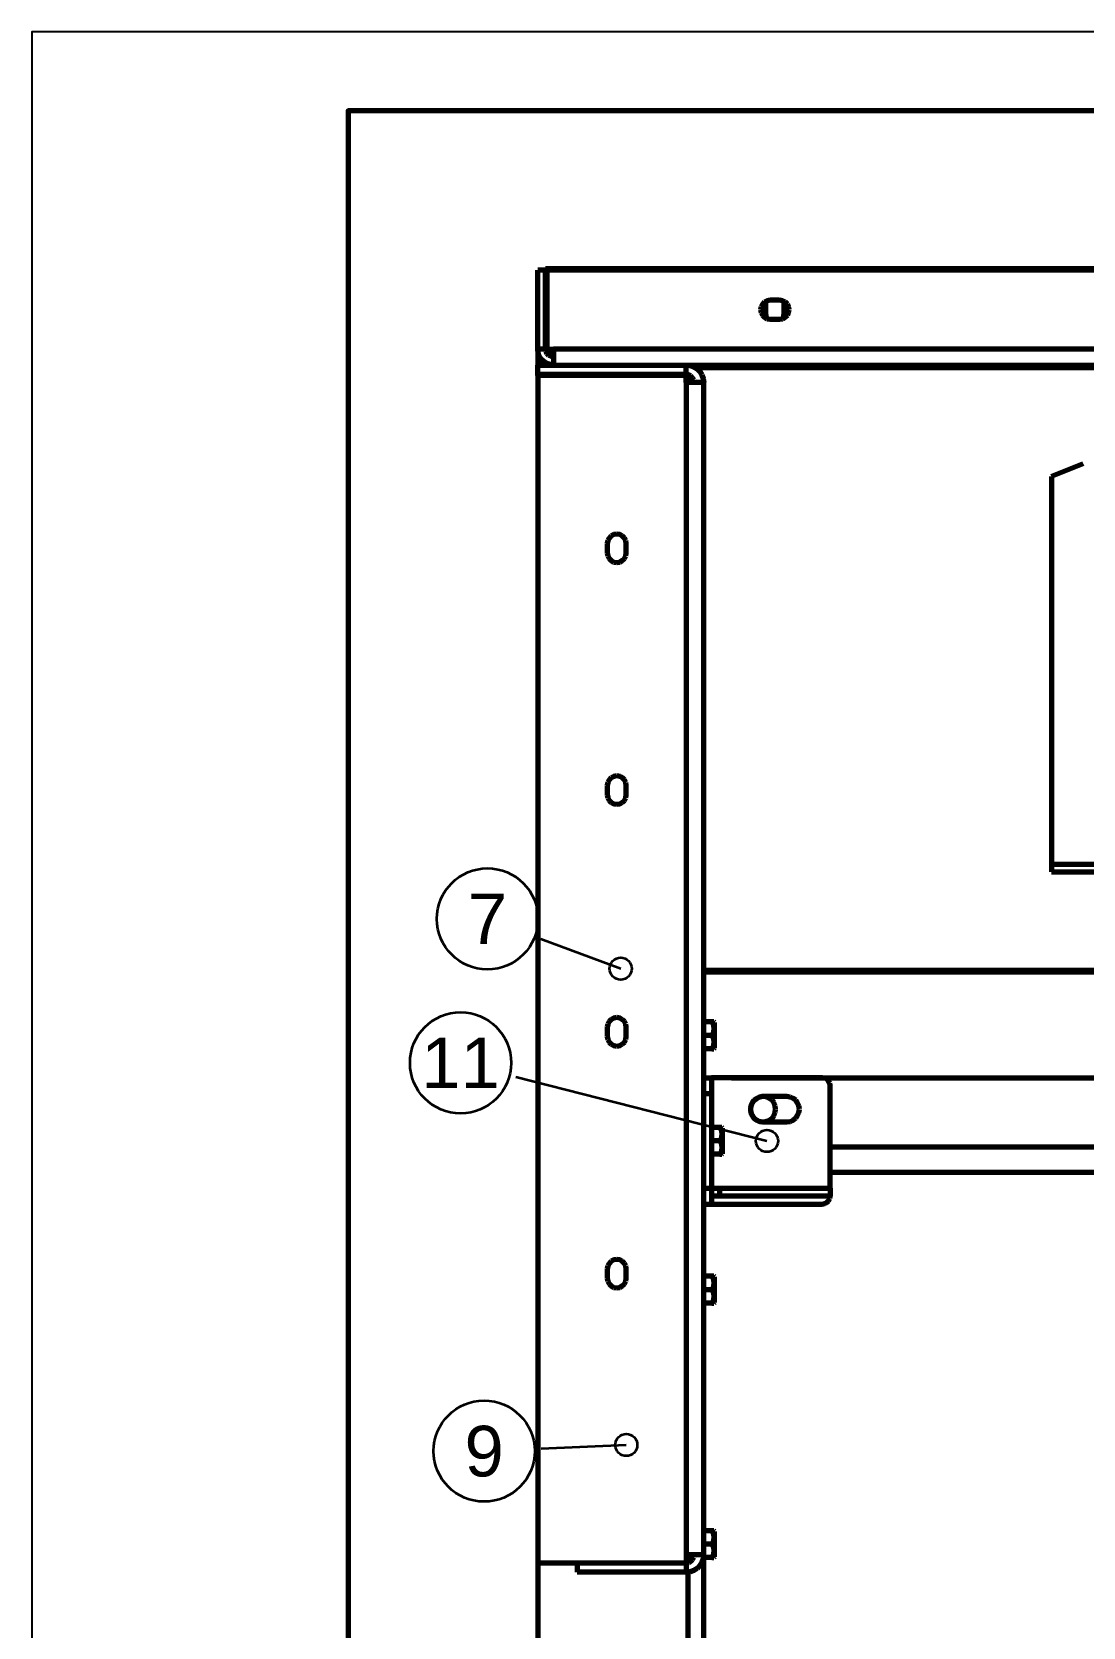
# Model space of a CAD drawing. Header units: millimetres. Extents: x 0 to 594, y 0 to 420.
# Drawn here: x 0 to 66.5, y 319.1 to 420 of the extents above; entities that cross this region are included whole.
import ezdxf
from ezdxf.enums import TextEntityAlignment as Align

# ---------------------------------------------------------------- set-up
doc = ezdxf.new("R2010")
doc.units = ezdxf.units.MM
doc.styles.add('GOST', font='Arial')

msp = doc.modelspace()

# ---------------------------------------------------------------- linework, layer by layer
at = {"color": 1, "lineweight": 70}
for p, q in [((32, 399.92), (32, 404.92)), ((32.5, 404.92), (32, 404.92)), ((186.5, 405), (32.5, 405)), ((32.5, 405), (32.5, 404.92)), ((32.5, 399.92), (32.5, 404.92)), ((32.57, 404.92), (32.57, 399.92)), ((186.43, 404.92), (32.57, 404.92)), ((46.35, 402.91), (46.21, 402.77)), ((46.35, 402.91), (46.21, 402.77)), ((46.51, 402.99), (46.35, 402.91)), ((46.51, 402.99), (46.35, 402.91)), ((46.4, 402.8), (46.42, 402.95)), ((46.42, 402.95), (46.4, 402.8)), ((46.4, 402.8), (46.4, 402.2)), ((46.7, 403.02), (46.51, 402.99)), ((46.7, 403.02), (46.51, 402.99)), ((47.3, 403.02), (46.7, 403.02)), ((47.49, 402.99), (47.3, 403.02)), ((47.49, 402.99), (47.3, 403.02)), ((47.65, 402.91), (47.49, 402.99)), ((47.65, 402.91), (47.49, 402.99)), ((47.58, 402.95), (47.6, 402.8)), ((47.6, 402.8), (47.58, 402.95)), ((47.6, 402.2), (47.6, 402.8)), ((47.79, 402.77), (47.65, 402.91)), ((47.79, 402.77), (47.65, 402.91)), ((46.13, 402.61), (46.1, 402.42)), ((46.13, 402.61), (46.1, 402.42)), ((46.1, 402.42), (46.13, 402.24)), ((46.1, 402.42), (46.13, 402.24)), ((46.21, 402.77), (46.13, 402.61)), ((46.21, 402.77), (46.13, 402.61)), ((46.13, 402.24), (46.21, 402.07)), ((46.13, 402.24), (46.21, 402.07)), ((46.21, 402.07), (46.35, 401.94)), ((46.21, 402.07), (46.35, 401.94)), ((46.35, 401.94), (46.51, 401.85)), ((46.35, 401.94), (46.51, 401.85)), ((46.4, 402.2), (46.43, 402.02)), ((46.43, 402.02), (46.51, 401.85)), ((46.51, 401.85), (46.7, 401.82)), ((46.51, 401.85), (46.7, 401.82)), ((46.7, 401.82), (47.3, 401.82)), ((47.3, 401.82), (47.49, 401.85)), ((47.3, 401.82), (47.49, 401.85)), ((47.49, 401.85), (47.57, 402.02)), ((47.49, 401.85), (47.65, 401.94)), ((47.49, 401.85), (47.65, 401.94)), ((47.57, 402.02), (47.6, 402.2)), ((47.65, 401.94), (47.79, 402.07)), ((47.65, 401.94), (47.79, 402.07)), ((47.87, 402.61), (47.79, 402.77)), ((47.87, 402.61), (47.79, 402.77)), ((47.79, 402.07), (47.87, 402.24)), ((47.79, 402.07), (47.87, 402.24)), ((47.9, 402.42), (47.87, 402.61)), ((47.9, 402.42), (47.87, 402.61)), ((47.87, 402.24), (47.9, 402.42)), ((47.87, 402.24), (47.9, 402.42)), ((32, 399.92), (32, 399.81)), ((32.03, 399.7), (32, 399.92)), ((32.5, 399.92), (32, 399.92)), ((32.01, 399.81), (32, 399.81)), ((32, 399.81), (32, 399.68)), ((32.52, 399.77), (32.5, 399.92)), ((32.6, 399.63), (32.52, 399.77)), ((32.57, 399.92), (33, 399.92)), ((33, 399.92), (33, 399.81)), ((186, 399.92), (33, 399.92)), ((33, 399.81), (33, 399.7)), ((32, 399.68), (32.03, 399.68)), ((32, 399.68), (32.03, 399.46)), ((32, 399.68), (32, 398.92)), ((32, 398.92), (41.4, 398.92)), ((32, 398.32), (32, 398.92)), ((32.1, 399.49), (32.03, 399.7)), ((32.03, 399.46), (32.11, 399.25)), ((32.22, 399.3), (32.1, 399.49)), ((32.11, 399.25), (32.25, 399.07)), ((32.38, 399.14), (32.22, 399.3)), ((32.25, 399.07), (32.43, 398.92)), ((32.57, 399.02), (32.38, 399.14)), ((32.56, 399.68), (33, 399.68)), ((33, 399.68), (32.56, 399.68)), ((32.78, 398.95), (32.57, 399.02)), ((32.71, 399.52), (32.6, 399.63)), ((32.85, 399.45), (32.71, 399.52)), ((33, 398.92), (32.78, 398.95)), ((33, 399.42), (32.85, 399.45)), ((33, 399.7), (33, 399.59)), ((33, 399.59), (33, 399.49)), ((33, 399.49), (33, 399.39)), ((33, 399.39), (33, 399.3)), ((33, 399.3), (33, 399.21)), ((33, 399.21), (33, 399.14)), ((33, 399.14), (33, 399.07)), ((33, 399.07), (33, 399.02)), ((33, 399.02), (33, 398.98)), ((33, 398.98), (33, 398.95)), ((33, 398.95), (33, 398.93)), ((33, 398.93), (33, 398.92)), ((41.4, 398.92), (41.64, 398.89)), ((41.4, 398.32), (41.4, 398.92)), ((41.4, 398.92), (177.6, 398.92)), ((41.64, 398.89), (41.88, 398.81)), ((41.88, 398.81), (42.09, 398.68)), ((41.98, 398.76), (177.02, 398.76)), ((41.4, 398.32), (32, 398.32)), ((32, 398.25), (32, 398.32)), ((41.4, 398.25), (32, 398.25)), ((32, 398.25), (32, 323.12)), ((41.55, 398.3), (41.4, 398.32)), ((41.4, 397.82), (41.4, 398.25)), ((41.5, 398.21), (41.4, 398.21)), ((41.5, 398.15), (41.4, 398.15)), ((41.52, 397.82), (41.4, 397.82)), ((41.4, 397.82), (41.4, 323.62)), ((41.5, 398.21), (41.5, 398.31)), ((41.5, 398.15), (41.5, 398.21)), ((41.5, 397.82), (41.5, 398.15)), ((41.68, 397.91), (41.5, 397.94)), ((41.64, 397.82), (41.52, 397.82)), ((41.69, 398.23), (41.55, 398.3)), ((41.76, 397.82), (41.64, 397.82)), ((41.83, 397.82), (41.68, 397.91)), ((41.8, 398.11), (41.69, 398.23)), ((41.88, 397.82), (41.76, 397.82)), ((41.88, 397.98), (41.8, 398.11)), ((41.9, 397.82), (41.88, 397.98)), ((41.99, 397.82), (41.88, 397.82)), ((42.09, 397.82), (41.99, 397.82)), ((42.09, 398.68), (42.26, 398.51)), ((42.18, 397.82), (42.09, 397.82)), ((42.26, 397.82), (42.18, 397.82)), ((42.26, 398.51), (42.39, 398.3)), ((42.33, 397.82), (42.26, 397.82)), ((42.39, 397.82), (42.33, 397.82)), ((42.39, 398.3), (42.47, 398.07)), ((42.44, 397.82), (42.39, 397.82)), ((42.47, 397.82), (42.44, 397.82)), ((42.47, 398.07), (42.5, 397.82)), ((42.49, 397.82), (42.47, 397.82)), ((42.5, 397.82), (42.49, 397.82)), ((42.5, 323.62), (42.5, 397.82)), ((42.5, 397.48), (42.5, 397.48)), ((66.5, 392.66), (64.5, 391.86)), ((64.5, 391.86), (64.5, 366.85)), ((36.43, 387.81), (36.4, 387.62)), ((36.51, 387.97), (36.43, 387.81)), ((36.65, 388.11), (36.51, 387.97)), ((36.81, 388.19), (36.65, 388.11)), ((37, 388.22), (36.81, 388.19)), ((37.19, 388.19), (37, 388.22)), ((37.35, 388.11), (37.19, 388.19)), ((37.49, 387.97), (37.35, 388.11)), ((37.57, 387.81), (37.49, 387.97)), ((37.6, 387.62), (37.57, 387.81)), ((36.4, 387.62), (36.4, 387.02)), ((36.4, 387.02), (36.43, 386.84)), ((36.43, 386.84), (36.51, 386.67)), ((36.51, 386.67), (36.65, 386.54)), ((37.35, 386.54), (37.49, 386.67)), ((37.49, 386.67), (37.57, 386.84)), ((37.57, 386.84), (37.6, 387.02)), ((37.6, 387.02), (37.6, 387.62)), ((36.65, 386.54), (36.81, 386.45)), ((36.81, 386.45), (37, 386.42)), ((37, 386.42), (37.19, 386.45)), ((37.19, 386.45), (37.35, 386.54)), ((36.43, 372.51), (36.4, 372.32)), ((36.51, 372.67), (36.43, 372.51)), ((36.65, 372.81), (36.51, 372.67)), ((36.81, 372.89), (36.65, 372.81)), ((37, 372.92), (36.81, 372.89)), ((37.19, 372.89), (37, 372.92)), ((37.35, 372.81), (37.19, 372.89)), ((37.49, 372.67), (37.35, 372.81)), ((37.57, 372.51), (37.49, 372.67)), ((37.6, 372.32), (37.57, 372.51)), ((36.4, 372.32), (36.4, 371.72)), ((36.4, 371.72), (36.43, 371.54)), ((36.43, 371.54), (36.51, 371.37)), ((37.49, 371.37), (37.57, 371.54)), ((37.57, 371.54), (37.6, 371.72)), ((37.6, 371.72), (37.6, 372.32)), ((36.51, 371.37), (36.65, 371.24)), ((36.65, 371.24), (36.81, 371.15)), ((36.81, 371.15), (37, 371.12)), ((37, 371.12), (37.19, 371.15)), ((37.19, 371.15), (37.35, 371.24)), ((37.35, 371.24), (37.49, 371.37)), ((154.5, 367.31), (64.5, 367.31)), ((64.5, 366.85), (154.5, 366.85)), ((42.5, 360.62), (176.5, 360.62)), ((176.5, 360.5), (42.5, 360.5)), ((42.5, 359.85), (42.5, 359.85)), ((36.51, 357.37), (36.43, 357.21)), ((36.65, 357.51), (36.51, 357.37)), ((36.81, 357.59), (36.65, 357.51)), ((37, 357.62), (36.81, 357.59)), ((37.19, 357.59), (37, 357.62)), ((37.35, 357.51), (37.19, 357.59)), ((37.49, 357.37), (37.35, 357.51)), ((37.57, 357.21), (37.49, 357.37)), ((36.43, 357.21), (36.4, 357.02)), ((36.4, 357.02), (36.4, 356.42)), ((36.4, 356.42), (36.43, 356.24)), ((37.6, 357.02), (37.57, 357.21)), ((37.57, 356.24), (37.6, 356.42)), ((37.6, 356.42), (37.6, 357.02)), ((43.02, 357.35), (42.5, 357.35)), ((43.02, 356.5), (42.5, 356.5)), ((43.02, 357.35), (43.12, 357.13)), ((43.02, 357.35), (43.07, 357.35)), ((43.07, 357.35), (43.02, 357.35)), ((43.02, 357.35), (43.07, 357.35)), ((43.07, 357.35), (43.02, 357.35)), ((43.02, 357.35), (43.07, 357.35)), ((43.07, 357.35), (43.02, 357.35)), ((43.02, 357.35), (43.07, 357.35)), ((43.07, 357.35), (43.02, 357.35)), ((43.02, 357.35), (43.07, 357.35)), ((43.07, 357.35), (43.02, 357.35)), ((43.02, 357.35), (43.07, 357.35)), ((43.07, 357.35), (43.02, 357.35)), ((43.12, 356.73), (43.02, 356.5)), ((43.02, 356.5), (43.12, 356.28)), ((43.07, 357.35), (43.12, 357.35)), ((43.12, 357.35), (43.07, 357.35)), ((43.07, 357.35), (43.12, 357.35)), ((43.12, 357.35), (43.07, 357.35)), ((43.07, 357.35), (43.12, 357.35)), ((43.12, 357.35), (43.07, 357.35)), ((43.07, 357.35), (43.12, 357.35)), ((43.12, 357.35), (43.07, 357.35)), ((43.07, 357.35), (43.12, 357.35)), ((43.12, 357.35), (43.07, 357.35)), ((43.07, 357.35), (43.12, 357.35)), ((43.12, 357.35), (43.07, 357.35)), ((43.12, 357.35), (43.15, 357.35)), ((43.15, 357.35), (43.12, 357.35)), ((43.12, 357.35), (43.15, 357.35)), ((43.15, 357.35), (43.12, 357.35)), ((43.12, 357.35), (43.15, 357.35)), ((43.15, 357.35), (43.12, 357.35)), ((43.12, 357.35), (43.15, 357.35)), ((43.15, 357.35), (43.12, 357.35)), ((43.12, 357.35), (43.15, 357.35)), ((43.15, 357.35), (43.12, 357.35)), ((43.12, 357.35), (43.15, 357.35)), ((43.15, 357.35), (43.12, 357.35)), ((43.12, 357.13), (43.15, 356.93)), ((43.15, 356.93), (43.12, 356.73)), ((43.19, 357.31), (43.15, 357.35)), ((43.19, 357.29), (43.19, 357.31)), ((43.19, 357.31), (43.19, 357.31)), ((43.19, 357.27), (43.19, 357.29)), ((43.19, 357.23), (43.19, 357.27)), ((43.19, 357.19), (43.19, 357.23)), ((43.19, 357.14), (43.19, 357.19)), ((43.19, 357.08), (43.19, 357.14)), ((43.19, 357.01), (43.19, 357.08)), ((43.19, 356.93), (43.19, 357.01)), ((43.19, 356.85), (43.19, 356.93)), ((43.19, 356.77), (43.19, 356.85)), ((43.19, 356.68), (43.19, 356.77)), ((43.19, 356.59), (43.19, 356.68)), ((43.19, 356.5), (43.19, 356.59)), ((43.19, 356.41), (43.19, 356.5)), ((43.19, 356.32), (43.19, 356.41)), ((36.43, 356.24), (36.51, 356.07)), ((36.51, 356.07), (36.65, 355.94)), ((36.65, 355.94), (36.81, 355.85)), ((36.81, 355.85), (37, 355.82)), ((37, 355.82), (37.19, 355.85)), ((37.19, 355.85), (37.35, 355.94)), ((37.35, 355.94), (37.49, 356.07)), ((37.49, 356.07), (37.57, 356.24)), ((43.02, 355.65), (42.5, 355.65)), ((43.12, 355.88), (43.02, 355.65)), ((43.02, 355.65), (43.07, 355.65)), ((43.07, 355.65), (43.02, 355.65)), ((43.02, 355.65), (43.07, 355.65)), ((43.07, 355.65), (43.02, 355.65)), ((43.02, 355.65), (43.07, 355.65)), ((43.07, 355.65), (43.02, 355.65)), ((43.02, 355.65), (43.07, 355.65)), ((43.07, 355.65), (43.02, 355.65)), ((43.02, 355.65), (43.07, 355.65)), ((43.07, 355.65), (43.02, 355.65)), ((43.02, 355.65), (43.07, 355.65)), ((43.07, 355.65), (43.02, 355.65)), ((43.07, 355.65), (43.12, 355.65)), ((43.12, 355.65), (43.07, 355.65)), ((43.07, 355.65), (43.12, 355.65)), ((43.12, 355.65), (43.07, 355.65)), ((43.07, 355.65), (43.12, 355.65)), ((43.12, 355.65), (43.07, 355.65)), ((43.07, 355.65), (43.12, 355.65)), ((43.12, 355.65), (43.07, 355.65)), ((43.07, 355.65), (43.12, 355.65)), ((43.12, 355.65), (43.07, 355.65)), ((43.07, 355.65), (43.12, 355.65)), ((43.12, 355.65), (43.07, 355.65)), ((43.12, 356.28), (43.15, 356.08)), ((43.15, 356.08), (43.12, 355.88)), ((43.12, 355.65), (43.15, 355.65)), ((43.15, 355.65), (43.12, 355.65)), ((43.12, 355.65), (43.15, 355.65)), ((43.15, 355.65), (43.12, 355.65)), ((43.12, 355.65), (43.15, 355.65)), ((43.15, 355.65), (43.12, 355.65)), ((43.12, 355.65), (43.15, 355.65)), ((43.15, 355.65), (43.12, 355.65)), ((43.12, 355.65), (43.15, 355.65)), ((43.15, 355.65), (43.12, 355.65)), ((43.12, 355.65), (43.15, 355.65)), ((43.15, 355.65), (43.12, 355.65)), ((43.19, 355.69), (43.15, 355.65)), ((43.19, 356.23), (43.19, 356.32)), ((43.19, 356.15), (43.19, 356.23)), ((43.19, 356.07), (43.19, 356.15)), ((43.19, 356), (43.19, 356.07)), ((43.19, 355.93), (43.19, 356)), ((43.19, 355.87), (43.19, 355.93)), ((43.19, 355.82), (43.19, 355.87)), ((43.19, 355.77), (43.19, 355.82)), ((43.19, 355.74), (43.19, 355.77)), ((43.19, 355.71), (43.19, 355.74)), ((43.19, 355.7), (43.19, 355.71)), ((43.19, 355.69), (43.19, 355.7)), ((42.5, 353.82), (43, 353.82)), ((43, 353.82), (43, 353.81)), ((50, 353.82), (43, 353.82)), ((43, 353.81), (43, 353.8)), ((43, 353.8), (43, 353.76)), ((43, 353.76), (43, 353.72)), ((43, 353.72), (43, 353.67)), ((43, 353.67), (43, 353.6)), ((43, 353.6), (43, 353.53)), ((43, 353.53), (43, 353.44)), ((43, 353.44), (43, 353.35)), ((43, 353.35), (43, 353.25)), ((44.25, 353.82), (174.25, 353.82)), ((50.15, 353.8), (50, 353.82)), ((50.29, 353.73), (50.15, 353.8)), ((50.4, 353.61), (50.29, 353.73)), ((50.48, 353.48), (50.4, 353.61)), ((50.5, 353.32), (50.48, 353.48)), ((50.5, 346.82), (50.5, 353.32)), ((42.5, 352.82), (43, 352.82)), ((43, 353.25), (43, 353.15)), ((43, 353.15), (43, 353.04)), ((43, 353.04), (43, 352.93)), ((43, 352.93), (43, 352.82)), ((43, 352.82), (43, 346.82)), ((45.63, 352.33), (45.52, 352.14)), ((45.68, 352.39), (45.56, 352.22)), ((45.79, 352.47), (45.63, 352.33)), ((45.85, 352.51), (45.68, 352.39)), ((45.98, 352.57), (45.79, 352.47)), ((46.04, 352.59), (45.85, 352.51)), ((46.2, 352.62), (45.98, 352.57)), ((46.25, 352.62), (46.04, 352.59)), ((46.41, 352.6), (46.2, 352.62)), ((47.75, 352.62), (46.25, 352.62)), ((46.62, 352.53), (46.41, 352.6)), ((46.8, 352.41), (46.62, 352.53)), ((46.93, 352.24), (46.8, 352.41)), ((47.96, 352.59), (47.75, 352.62)), ((48.15, 352.51), (47.96, 352.59)), ((48.32, 352.39), (48.15, 352.51)), ((48.44, 352.22), (48.32, 352.39)), ((45.48, 352.03), (45.45, 351.82)), ((45.45, 351.82), (45.48, 351.61)), ((45.52, 352.14), (45.46, 351.93)), ((45.46, 351.93), (45.46, 351.71)), ((45.46, 351.71), (45.52, 351.5)), ((45.56, 352.22), (45.48, 352.03)), ((45.48, 351.61), (45.56, 351.42)), ((45.52, 351.5), (45.63, 351.32)), ((45.56, 351.42), (45.68, 351.26)), ((45.63, 351.32), (45.79, 351.17)), ((46.8, 351.24), (46.93, 351.41)), ((47.02, 352.04), (46.93, 352.24)), ((46.93, 351.41), (47.02, 351.61)), ((47.05, 351.82), (47.02, 352.04)), ((47.02, 351.61), (47.05, 351.82)), ((48.32, 351.26), (48.44, 351.42)), ((48.52, 352.03), (48.44, 352.22)), ((48.44, 351.42), (48.52, 351.61)), ((48.55, 351.82), (48.52, 352.03)), ((48.52, 351.61), (48.55, 351.82)), ((43.52, 350.67), (43, 350.67)), ((43.52, 350.67), (43.62, 350.45)), ((43.52, 350.67), (43.57, 350.67)), ((43.57, 350.67), (43.52, 350.67)), ((43.57, 350.67), (43.62, 350.67)), ((43.62, 350.67), (43.57, 350.67)), ((43.62, 350.67), (43.65, 350.67)), ((43.65, 350.67), (43.62, 350.67)), ((43.62, 350.45), (43.65, 350.25)), ((43.69, 350.63), (43.65, 350.67)), ((43.69, 350.61), (43.69, 350.63)), ((43.69, 350.63), (43.69, 350.63)), ((43.69, 350.59), (43.69, 350.61)), ((43.69, 350.55), (43.69, 350.59)), ((43.69, 350.51), (43.69, 350.55)), ((43.69, 350.46), (43.69, 350.51)), ((43.69, 350.39), (43.69, 350.46)), ((43.69, 350.33), (43.69, 350.39)), ((43.69, 350.25), (43.69, 350.33)), ((45.68, 351.26), (45.85, 351.13)), ((45.79, 351.17), (45.98, 351.07)), ((45.85, 351.13), (46.04, 351.05)), ((45.98, 351.07), (46.2, 351.02)), ((46.04, 351.05), (46.25, 351.02)), ((46.2, 351.02), (46.41, 351.04)), ((46.25, 351.02), (47.75, 351.02)), ((46.41, 351.04), (46.62, 351.11)), ((46.62, 351.11), (46.8, 351.24)), ((47.75, 351.02), (47.96, 351.05)), ((47.96, 351.05), (48.15, 351.13)), ((48.15, 351.13), (48.32, 351.26)), ((43.52, 349.82), (43, 349.82)), ((43.62, 350.05), (43.52, 349.82)), ((43.52, 349.82), (43.62, 349.6)), ((43.65, 350.25), (43.62, 350.05)), ((43.62, 349.6), (43.65, 349.4)), ((43.65, 349.4), (43.62, 349.2)), ((43.69, 350.17), (43.69, 350.25)), ((43.69, 350.09), (43.69, 350.17)), ((43.69, 350), (43.69, 350.09)), ((43.69, 349.91), (43.69, 350)), ((43.69, 349.82), (43.69, 349.91)), ((43.69, 349.73), (43.69, 349.82)), ((43.69, 349.64), (43.69, 349.73)), ((43.69, 349.55), (43.69, 349.64)), ((43.69, 349.47), (43.69, 349.55)), ((43.69, 349.39), (43.69, 349.47)), ((43.69, 349.32), (43.69, 349.39)), ((43.69, 349.25), (43.69, 349.32)), ((168.5, 349.42), (50.5, 349.42)), ((43.52, 348.97), (43, 348.97)), ((43.62, 349.2), (43.52, 348.97)), ((43.52, 348.97), (43.57, 348.97)), ((43.57, 348.97), (43.52, 348.97)), ((43.57, 348.97), (43.62, 348.97)), ((43.62, 348.97), (43.57, 348.97)), ((43.62, 348.97), (43.65, 348.97)), ((43.65, 348.97), (43.62, 348.97)), ((43.69, 349.01), (43.65, 348.97)), ((43.69, 349.19), (43.69, 349.25)), ((43.69, 349.13), (43.69, 349.19)), ((43.69, 349.09), (43.69, 349.13)), ((43.69, 349.06), (43.69, 349.09)), ((43.69, 349.03), (43.69, 349.06)), ((43.69, 349.01), (43.69, 349.03)), ((43.69, 349.01), (43.69, 349.01)), ((168.5, 347.82), (50.5, 347.82)), ((42.5, 346.82), (43, 346.82)), ((43, 346.82), (43, 346.32)), ((43, 346.82), (43.5, 346.82)), ((43, 346.32), (43, 346.26)), ((43.5, 346.32), (43, 346.32)), ((43, 346.26), (43, 346.2)), ((43.5, 346.82), (43.5, 346.32)), ((43.5, 346.82), (50.5, 346.82)), ((50.5, 346.32), (43.5, 346.32)), ((50.48, 346.17), (50.5, 346.32)), ((50.5, 346.82), (50.5, 346.32)), ((42.5, 345.82), (43, 345.82)), ((43, 346.2), (43, 346.14)), ((43, 346.14), (43, 346.09)), ((43, 346.09), (43, 346.04)), ((43, 346.04), (43, 345.99)), ((43, 345.99), (43, 345.95)), ((43, 345.95), (43, 345.92)), ((43, 345.92), (43, 345.89)), ((43, 345.89), (43, 345.87)), ((43, 345.87), (43, 345.85)), ((43, 345.85), (43, 345.83)), ((43, 345.83), (43, 345.82)), ((43, 345.82), (43, 345.82)), ((43, 345.82), (50, 345.82)), ((50, 345.82), (50.15, 345.85)), ((50.15, 345.85), (50.29, 345.92)), ((50.29, 345.92), (50.4, 346.03)), ((50.4, 346.03), (50.48, 346.17)), ((36.81, 342.29), (36.65, 342.21)), ((37, 342.32), (36.81, 342.29)), ((37.19, 342.29), (37, 342.32)), ((37.35, 342.21), (37.19, 342.29)), ((36.43, 341.91), (36.4, 341.72)), ((36.4, 341.72), (36.4, 341.12)), ((36.51, 342.07), (36.43, 341.91)), ((36.65, 342.21), (36.51, 342.07)), ((37.49, 342.07), (37.35, 342.21)), ((37.57, 341.91), (37.49, 342.07)), ((37.6, 341.72), (37.57, 341.91)), ((37.6, 341.12), (37.6, 341.72)), ((43.02, 341.25), (42.5, 341.25)), ((43.02, 341.25), (43.12, 341.03)), ((43.02, 341.25), (43.07, 341.25)), ((43.07, 341.25), (43.02, 341.25)), ((43.02, 341.25), (43.07, 341.25)), ((43.07, 341.25), (43.02, 341.25)), ((43.07, 341.25), (43.12, 341.25)), ((43.12, 341.25), (43.07, 341.25)), ((43.07, 341.25), (43.12, 341.25)), ((43.12, 341.25), (43.07, 341.25)), ((43.12, 341.25), (43.15, 341.25)), ((43.15, 341.25), (43.12, 341.25)), ((43.12, 341.25), (43.15, 341.25)), ((43.15, 341.25), (43.12, 341.25)), ((43.19, 341.21), (43.15, 341.25)), ((43.19, 341.19), (43.19, 341.21)), ((43.19, 341.21), (43.19, 341.21)), ((36.4, 341.12), (36.43, 340.94)), ((36.43, 340.94), (36.51, 340.77)), ((36.51, 340.77), (36.65, 340.64)), ((36.65, 340.64), (36.81, 340.55)), ((36.81, 340.55), (37, 340.52)), ((37, 340.52), (37.19, 340.55)), ((37.19, 340.55), (37.35, 340.64)), ((37.35, 340.64), (37.49, 340.77)), ((37.49, 340.77), (37.57, 340.94)), ((37.57, 340.94), (37.6, 341.12)), ((43.02, 340.4), (42.5, 340.4)), ((43.12, 340.63), (43.02, 340.4)), ((43.02, 340.4), (43.12, 340.18)), ((43.12, 341.03), (43.15, 340.83)), ((43.15, 340.83), (43.12, 340.63)), ((43.19, 341.17), (43.19, 341.19)), ((43.19, 341.13), (43.19, 341.17)), ((43.19, 341.09), (43.19, 341.13)), ((43.19, 341.04), (43.19, 341.09)), ((43.19, 340.98), (43.19, 341.04)), ((43.19, 340.91), (43.19, 340.98)), ((43.19, 340.83), (43.19, 340.91)), ((43.19, 340.75), (43.19, 340.83)), ((43.19, 340.67), (43.19, 340.75)), ((43.19, 340.58), (43.19, 340.67)), ((43.19, 340.49), (43.19, 340.58)), ((43.19, 340.4), (43.19, 340.49)), ((43.19, 340.31), (43.19, 340.4)), ((43.19, 340.22), (43.19, 340.31)), ((43.19, 340.13), (43.19, 340.22)), ((43.02, 339.55), (42.5, 339.55)), ((43.12, 339.78), (43.02, 339.55)), ((43.02, 339.55), (43.07, 339.55)), ((43.07, 339.55), (43.02, 339.55)), ((43.02, 339.55), (43.07, 339.55)), ((43.07, 339.55), (43.02, 339.55)), ((43.07, 339.55), (43.12, 339.55)), ((43.12, 339.55), (43.07, 339.55)), ((43.07, 339.55), (43.12, 339.55)), ((43.12, 339.55), (43.07, 339.55)), ((43.12, 340.18), (43.15, 339.98)), ((43.15, 339.98), (43.12, 339.78)), ((43.12, 339.55), (43.15, 339.55)), ((43.15, 339.55), (43.12, 339.55)), ((43.12, 339.55), (43.15, 339.55)), ((43.15, 339.55), (43.12, 339.55)), ((43.19, 339.59), (43.15, 339.55)), ((43.19, 340.05), (43.19, 340.13)), ((43.19, 339.97), (43.19, 340.05)), ((43.19, 339.9), (43.19, 339.97)), ((43.19, 339.83), (43.19, 339.9)), ((43.19, 339.77), (43.19, 339.83)), ((43.19, 339.72), (43.19, 339.77)), ((43.19, 339.67), (43.19, 339.72)), ((43.19, 339.64), (43.19, 339.67)), ((43.19, 339.61), (43.19, 339.64)), ((43.19, 339.6), (43.19, 339.61)), ((43.19, 339.59), (43.19, 339.6)), ((43.02, 325.15), (42.5, 325.15)), ((43.02, 325.15), (43.12, 324.93)), ((43.02, 325.15), (43.07, 325.15)), ((43.07, 325.15), (43.02, 325.15)), ((43.02, 325.15), (43.07, 325.15)), ((43.07, 325.15), (43.02, 325.15)), ((43.07, 325.15), (43.12, 325.15)), ((43.12, 325.15), (43.07, 325.15)), ((43.07, 325.15), (43.12, 325.15)), ((43.12, 325.15), (43.07, 325.15)), ((43.12, 325.15), (43.15, 325.15)), ((43.15, 325.15), (43.12, 325.15)), ((43.12, 325.15), (43.15, 325.15)), ((43.15, 325.15), (43.12, 325.15)), ((43.19, 325.11), (43.15, 325.15)), ((43.19, 325.09), (43.19, 325.11)), ((43.19, 325.11), (43.19, 325.11)), ((43.19, 325.07), (43.19, 325.09)), ((43.19, 325.03), (43.19, 325.07)), ((43.02, 324.3), (42.5, 324.3)), ((43.12, 324.53), (43.02, 324.3)), ((43.02, 324.3), (43.12, 324.08)), ((43.12, 324.93), (43.15, 324.73)), ((43.15, 324.73), (43.12, 324.53)), ((43.12, 324.08), (43.15, 323.88)), ((43.19, 324.99), (43.19, 325.03)), ((43.19, 324.94), (43.19, 324.99)), ((43.19, 324.88), (43.19, 324.94)), ((43.19, 324.81), (43.19, 324.88)), ((43.19, 324.73), (43.19, 324.81)), ((43.19, 324.65), (43.19, 324.73)), ((43.19, 324.57), (43.19, 324.65)), ((43.19, 324.48), (43.19, 324.57)), ((43.19, 324.39), (43.19, 324.48)), ((43.19, 324.3), (43.19, 324.39)), ((43.19, 324.21), (43.19, 324.3)), ((43.19, 324.12), (43.19, 324.21)), ((43.19, 324.03), (43.19, 324.12)), ((32, 323.12), (41.4, 323.12)), ((32, 323.12), (32, 271)), ((34.5, 323.12), (34.5, 322.52)), ((41.4, 323.62), (41.4, 323.12)), ((41.52, 323.62), (41.4, 323.62)), ((41.4, 323.12), (41.55, 323.15)), ((41.4, 323.12), (41.4, 322.52)), ((41.5, 323.62), (41.5, 323.13)), ((41.64, 323.62), (41.52, 323.62)), ((41.55, 323.15), (41.69, 323.22)), ((41.76, 323.62), (41.64, 323.62)), ((41.69, 323.22), (41.8, 323.33)), ((41.88, 323.62), (41.76, 323.62)), ((41.8, 323.33), (41.88, 323.47)), ((41.88, 323.47), (41.9, 323.62)), ((41.99, 323.62), (41.88, 323.62)), ((42.09, 323.62), (41.99, 323.62)), ((42.18, 323.62), (42.09, 323.62)), ((42.26, 323.62), (42.18, 323.62)), ((42.33, 323.62), (42.26, 323.62)), ((42.39, 323.14), (42.26, 322.94)), ((42.39, 323.62), (42.33, 323.62)), ((42.44, 323.62), (42.39, 323.62)), ((42.47, 323.38), (42.39, 323.14)), ((42.47, 323.62), (42.44, 323.62)), ((42.5, 323.62), (42.47, 323.38)), ((42.49, 323.62), (42.47, 323.62)), ((42.5, 323.62), (42.49, 323.62)), ((42.5, 271), (42.5, 323.62)), ((42.5, 309.05), (42.5, 323.45)), ((43.02, 323.45), (42.5, 323.45)), ((43.12, 323.68), (43.02, 323.45)), ((43.02, 323.45), (43.07, 323.45)), ((43.07, 323.45), (43.02, 323.45)), ((43.02, 323.45), (43.07, 323.45)), ((43.07, 323.45), (43.02, 323.45)), ((43.07, 323.45), (43.12, 323.45)), ((43.12, 323.45), (43.07, 323.45)), ((43.07, 323.45), (43.12, 323.45)), ((43.12, 323.45), (43.07, 323.45)), ((43.15, 323.88), (43.12, 323.68)), ((43.12, 323.45), (43.15, 323.45)), ((43.15, 323.45), (43.12, 323.45)), ((43.12, 323.45), (43.15, 323.45)), ((43.15, 323.45), (43.12, 323.45)), ((43.19, 323.49), (43.15, 323.45)), ((43.19, 323.95), (43.19, 324.03)), ((43.19, 323.87), (43.19, 323.95)), ((43.19, 323.8), (43.19, 323.87)), ((43.19, 323.73), (43.19, 323.8)), ((43.19, 323.67), (43.19, 323.73)), ((43.19, 323.62), (43.19, 323.67)), ((43.19, 323.57), (43.19, 323.62)), ((43.19, 323.54), (43.19, 323.57)), ((43.19, 323.51), (43.19, 323.54)), ((43.19, 323.5), (43.19, 323.51)), ((43.19, 323.49), (43.19, 323.5)), ((41.4, 322.52), (34.5, 322.52)), ((41.64, 322.55), (41.4, 322.52)), ((41.5, 322.53), (41.5, 271)), ((41.88, 322.63), (41.64, 322.55)), ((42.09, 322.76), (41.88, 322.63)), ((42.26, 322.94), (42.09, 322.76))]:
    msp.add_line(p, q, dxfattribs=at)
at = {"color": 7, "lineweight": 35}
for p, q in [((32.19, 362.61), (37.25, 360.72)), ((30.61, 353.87), (46.5, 349.82)), ((32.21, 330.35), (37.6, 330.58))]:
    msp.add_line(p, q, dxfattribs=at)
at = {"color": 7, "lineweight": 25}
msp.add_lwpolyline([(0, 0), (594, 0), (594, 420), (0, 420)], close=True, dxfattribs=at)
at = {"color": 7, "lineweight": 70}
msp.add_lwpolyline([(20, 5), (589, 5), (589, 415), (20, 415)], close=True, dxfattribs=at)
at = {"color": 7, "lineweight": 35}
for centre, radius in [((28.82, 363.87), 3.2), ((37.25, 360.72), 0.7), ((27.12, 354.76), 3.2), ((46.5, 349.82), 0.7), ((28.61, 330.19), 3.2), ((37.6, 330.58), 0.7)]:
    msp.add_circle(centre, radius, dxfattribs=at)

# ---------------------------------------------------------------- texts
at = {"color": 7, "style": 'GOST'}
for s, p in [('7', (28.82, 363.87)), ('11', (27.12, 354.76)), ('9', (28.61, 330.19))]:
    msp.add_text(s, height=3.2, dxfattribs=at).set_placement(p, align=Align.MIDDLE)

doc.saveas('drawing.dxf')
